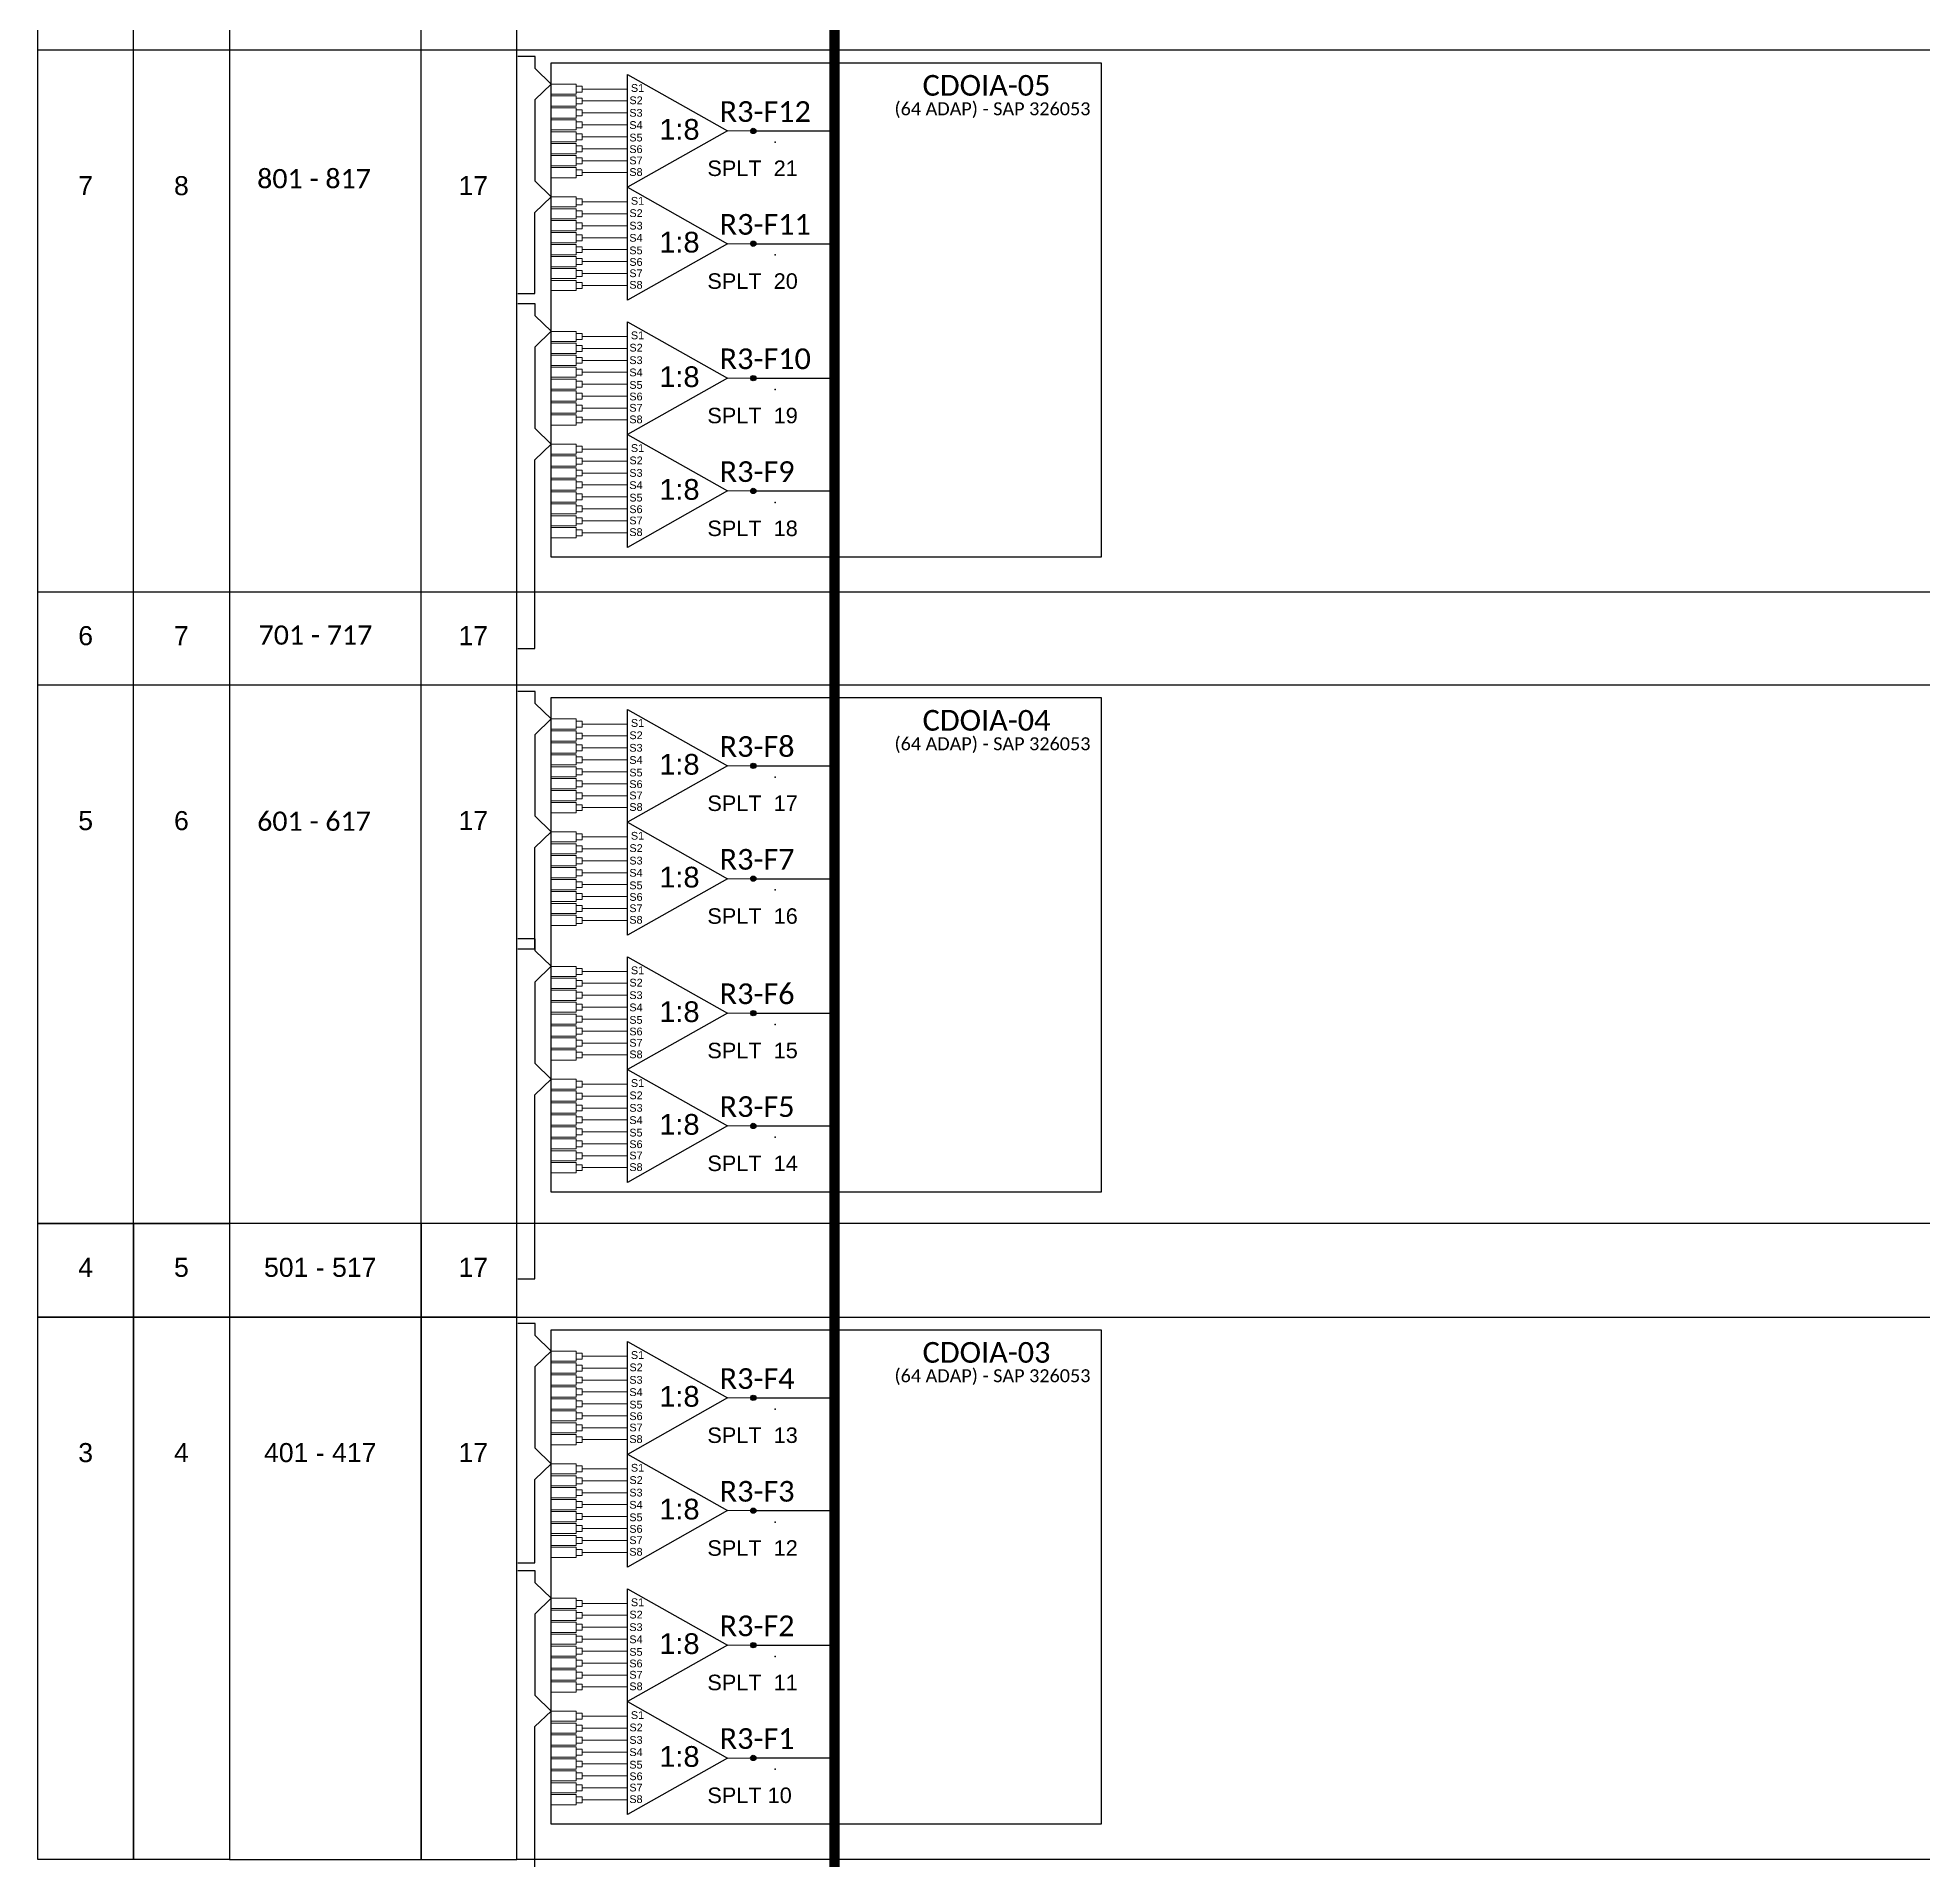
# Model space of a CAD drawing. Header units: metres. Extents: x -1286 to 424, y -500 to 94.
# Drawn here: x 56.6 to 238.7, y -290.3 to -114.3 of the extents above; entities that cross this region are included whole.
import ezdxf
from ezdxf.enums import TextEntityAlignment as Align

# ---------------------------------------------------------------- set-up
doc = ezdxf.new("R2010")
doc.units = ezdxf.units.M
doc.styles.add('ARIAL', font='arial.ttf')
doc.styles.add('WMF-Calibri0', font='calibri.ttf')

# ---------------------------------------------------------------- blocks, each defined once
blk = doc.blocks.new('SPLT_1-8_SC-APC_ESQ')
at = {"color": 3, "lineweight": 0}
for points in [[(2.41, -3.02), (0, -3.02)], [(2.41, -3.02), (2.41, -4)], [(2.99, -3.51), (7.37, -3.51)], [(2.41, -4), (0, -4)], [(2.41, -4.17), (0, -4.17)], [(2.41, -5.16), (0, -5.16)], [(2.41, -5.32), (0, -5.32)], [(2.41, -4.17), (2.41, -5.16)], [(2.41, -5.32), (2.41, -6.31)], [(7.37, -4.66), (2.99, -4.66)], [(2.41, -6.31), (0, -6.31)], [(2.41, -6.48), (0, -6.48)], [(2.41, -6.48), (2.41, -7.46)], [(7.37, -5.82), (2.99, -5.82)], [(7.37, -6.97), (2.99, -6.97)], [(2.41, -7.46), (0, -7.46)], [(2.41, -7.63), (0, -7.63)], [(2.41, -8.62), (0, -8.62)], [(2.41, -8.78), (0, -8.78)], [(2.41, -7.63), (2.41, -8.62)], [(2.41, -8.78), (2.41, -9.77)], [(7.37, -8.12), (2.99, -8.12)], [(2.41, -9.77), (0, -9.77)], [(2.41, -9.94), (0, -9.94)], [(2.41, -10.92), (0, -10.92)], [(2.41, -9.94), (2.41, -10.92)], [(7.37, -9.28), (2.99, -9.28)], [(7.37, -10.43), (2.99, -10.43)], [(2.41, -11.09), (0, -11.09)], [(2.41, -12.08), (0, -12.08)], [(2.41, -11.09), (2.41, -12.08)], [(7.37, -11.58), (2.99, -11.58)]]:
    blk.add_lwpolyline(points, dxfattribs=at)
for points in [[(2.99, -3.22), (2.41, -3.22), (2.41, -3.8), (2.99, -3.8)], [(2.99, -4.38), (2.41, -4.38), (2.41, -4.95), (2.99, -4.95)], [(2.99, -5.53), (2.41, -5.53), (2.41, -6.1), (2.99, -6.1)], [(2.99, -6.68), (2.41, -6.68), (2.41, -7.26), (2.99, -7.26)], [(2.99, -7.84), (2.41, -7.84), (2.41, -8.41), (2.99, -8.41)], [(2.99, -8.99), (2.41, -8.99), (2.41, -9.56), (2.99, -9.56)], [(2.99, -10.14), (2.41, -10.14), (2.41, -10.72), (2.99, -10.72)], [(2.99, -11.3), (2.41, -11.3), (2.41, -11.87), (2.99, -11.87)]]:
    blk.add_lwpolyline(points, close=True, dxfattribs=at)
at = {"color": 1}
blk.add_lwpolyline([(7.37, -2.1), (17.04, -7.55), (7.37, -13), (7.37, -2.1)], dxfattribs=at)
at = {"color": 1, "lineweight": 0}
blk.add_lwpolyline([(17.04, -7.55), (19.26, -7.55)], dxfattribs=at)
at = {"color": 1, "style": 'ARIAL'}
for s, height, p in [('S1', 0.75, (7.7, -3.78)), ('S3', 0.75, (7.55, -6.18)), ('S2', 0.75, (7.56, -4.97)), ('S4', 0.75, (7.55, -7.36)), ('1:8', 2, (10.45, -8.4)), ('S5', 0.75, (7.55, -8.57)), ('S6', 0.75, (7.55, -9.69)), ('S7', 0.75, (7.55, -10.78)), ('S8', 0.75, (7.55, -11.9))]:
    blk.add_text(s, height=height, dxfattribs=at).set_placement(p)

msp = doc.modelspace()

# ---------------------------------------------------------------- hatches: boundary and pattern name
h = msp.add_hatch(color=3)
h.dxf.hatch_style = 1
edge = h.paths.add_edge_path()
edge.add_arc((125.73, -123.28), 0.256, 0, 360)
h = msp.add_hatch(color=3)
h.dxf.hatch_style = 1
edge = h.paths.add_edge_path()
edge.add_arc((125.73, -134.18), 0.256, 0, 360)
h = msp.add_hatch(color=3)
h.dxf.hatch_style = 1
edge = h.paths.add_edge_path()
edge.add_arc((125.73, -147.17), 0.256, 0, 360)
h = msp.add_hatch(color=3)
h.dxf.hatch_style = 1
edge = h.paths.add_edge_path()
edge.add_arc((125.73, -158.07), 0.256, 0, 360)
h = msp.add_hatch(color=3)
h.dxf.hatch_style = 1
edge = h.paths.add_edge_path()
edge.add_arc((125.73, -184.63), 0.256, 0, 360)
h = msp.add_hatch(color=3)
h.dxf.hatch_style = 1
edge = h.paths.add_edge_path()
edge.add_arc((125.73, -195.53), 0.256, 0, 360)
h = msp.add_hatch(color=3)
h.dxf.hatch_style = 1
edge = h.paths.add_edge_path()
edge.add_arc((125.73, -208.52), 0.256, 0, 360)
h = msp.add_hatch(color=3)
h.dxf.hatch_style = 1
edge = h.paths.add_edge_path()
edge.add_arc((125.73, -219.42), 0.256, 0, 360)
h = msp.add_hatch(color=3)
h.dxf.hatch_style = 1
edge = h.paths.add_edge_path()
edge.add_arc((125.73, -245.69), 0.256, 0, 360)
h = msp.add_hatch(color=3)
h.dxf.hatch_style = 1
edge = h.paths.add_edge_path()
edge.add_arc((125.73, -256.59), 0.256, 0, 360)
h = msp.add_hatch(color=3)
h.dxf.hatch_style = 1
edge = h.paths.add_edge_path()
edge.add_arc((125.73, -269.59), 0.256, 0, 360)
h = msp.add_hatch(color=3)
h.dxf.hatch_style = 1
edge = h.paths.add_edge_path()
edge.add_arc((125.73, -280.48), 0.256, 0, 360)

# ---------------------------------------------------------------- linework, layer by layer
for points in [[(392.81, -228.86), (56.61, -228.86), (56.61, 11.37)], [(65.87, -228.86), (65.87, 11.37)], [(75.12, 11.37), (75.12, -228.86)], [(93.64, -228.86), (93.64, 11.37)], [(102.9, -228.86), (102.9, 11.37)], [(392.81, -115.47), (56.61, -115.47)], [(392.81, -167.86), (56.61, -167.86)], [(392.81, -176.82), (56.61, -176.82)]]:
    msp.add_lwpolyline(points)
at = {"color": 30, "const_width": 1}
msp.add_lwpolyline([(133.57, 3.56), (133.57, -296.31), (174.02, -296.31), (174.02, -317.96), (234.3, -317.96), (234.45, -379.57)], dxfattribs=at)
at = {"color": 3}
for points in [[(102.98, -139), (104.64, -139), (104.64, -131.16), (106.21, -129.65), (104.65, -128.14), (104.65, -120.26), (106.21, -118.75), (104.65, -117.24), (104.65, -116.1), (102.99, -116.1)], [(102.98, -173.3), (104.64, -173.3), (104.64, -155.05), (106.21, -153.54), (104.65, -152.03), (104.65, -144.15), (106.21, -142.64), (104.65, -141.14), (104.65, -139.99), (102.99, -139.99)], [(102.98, -202.32), (104.64, -202.32), (104.64, -192.51), (106.21, -191), (104.65, -189.49), (104.65, -181.61), (106.21, -180.1), (104.65, -178.59), (104.65, -177.45), (102.99, -177.45)], [(102.98, -234.2), (104.64, -234.2), (104.64, -216.4), (106.21, -214.89), (104.65, -213.38), (104.65, -205.5), (106.21, -203.99), (104.65, -202.49), (104.65, -201.34), (102.99, -201.34)], [(102.98, -261.63), (104.64, -261.63), (104.64, -253.57), (106.21, -252.06), (104.65, -250.55), (104.65, -242.67), (106.21, -241.17), (104.65, -239.66), (104.65, -238.51), (102.99, -238.51)], [(102.98, -295.15), (104.64, -295.15), (104.64, -277.46), (106.21, -275.95), (104.65, -274.45), (104.65, -266.56), (106.21, -265.06), (104.65, -263.55), (104.65, -262.4), (102.99, -262.4)]]:
    msp.add_lwpolyline(points, dxfattribs=at)
at = {"color": 1}
for points in [[(106.21, -140.59), (106.21, -116.69), (159.34, -116.69), (159.34, -140.59)], [(159.34, -140.59), (159.34, -164.48), (106.21, -164.48), (106.21, -140.59)], [(106.21, -201.94), (106.21, -178.04), (159.34, -178.04), (159.34, -201.94)], [(159.34, -201.94), (159.34, -225.83), (106.21, -225.83), (106.21, -201.94)], [(106.21, -263), (106.21, -239.11), (159.34, -239.11), (159.34, -263)], [(159.34, -263), (159.34, -286.89), (106.21, -286.89), (106.21, -263)]]:
    msp.add_lwpolyline(points, dxfattribs=at)
at = {"color": 30, "linetype": 'Continuous', "ltscale": 4}
for points in [[(125.73, -123.28), (133.57, -123.28)], [(125.73, -134.18), (133.57, -134.18)], [(125.73, -147.17), (133.57, -147.17)], [(125.73, -158.07), (133.57, -158.07)], [(125.73, -184.63), (133.57, -184.63)], [(125.73, -195.53), (133.57, -195.53)], [(125.73, -208.52), (133.57, -208.52)], [(125.73, -219.42), (133.57, -219.42)], [(125.73, -245.69), (133.57, -245.69)], [(125.73, -256.59), (133.57, -256.59)], [(125.73, -269.59), (133.57, -269.59)], [(125.73, -280.48), (133.57, -280.48)]]:
    msp.add_lwpolyline(points, dxfattribs=at)
for points in [[(56.61, -228.86), (65.87, -228.86), (65.87, -237.89), (56.61, -237.89)], [(65.87, -228.86), (75.12, -228.86), (75.12, -237.89), (65.87, -237.89)], [(93.64, -228.86), (75.12, -228.86), (75.12, -237.89), (93.64, -237.89)], [(102.9, -228.86), (93.64, -228.86), (93.64, -237.89), (102.9, -237.89)], [(56.61, -237.89), (65.87, -237.89), (65.87, -290.28), (56.61, -290.28)], [(65.87, -237.89), (75.12, -237.89), (75.12, -290.28), (65.87, -290.28)], [(93.64, -237.89), (75.12, -237.89), (75.12, -290.28), (93.64, -290.28)], [(102.9, -237.89), (93.64, -237.89), (93.64, -290.28), (102.9, -290.28)], [(102.9, -237.89), (365.03, -237.89), (365.03, -290.28), (102.9, -290.28)]]:
    msp.add_lwpolyline(points, close=True)
at = {"color": 3}
for centre in [(125.73, -123.28), (125.73, -134.18), (125.73, -147.17), (125.73, -158.07), (125.73, -184.63), (125.73, -195.53), (125.73, -208.52), (125.73, -219.42), (125.73, -245.69), (125.73, -256.59), (125.73, -269.59), (125.73, -280.48)]:
    msp.add_circle(centre, 0.256, dxfattribs=at)
for p in [(127.84, -124.38), (127.84, -135.27), (127.84, -148.27), (127.84, -159.17), (127.84, -185.73), (127.84, -196.62), (127.84, -209.62), (127.84, -220.52), (127.84, -246.79), (127.84, -257.69), (127.84, -270.68), (127.84, -281.58)]:
    msp.add_point(p)

# ---------------------------------------------------------------- block references
for p in [(106.21, -115.73), (106.21, -126.63), (106.21, -139.63), (106.21, -150.52), (106.21, -177.08), (106.21, -187.98), (106.21, -200.98), (106.21, -211.87), (106.21, -238.15), (106.21, -249.04), (106.21, -262.04), (106.21, -272.94)]:
    msp.add_blockref('SPLT_1-8_SC-APC_ESQ', p)

# ---------------------------------------------------------------- texts
at = {"color": 1, "style": 'WMF-Calibri0'}
for s, p in [('CDOIA-05', (142.09, -119.88)), ('CDOIA-04', (142.09, -181.23)), ('CDOIA-03', (142.09, -242.3))]:
    msp.add_text(s, height=2, dxfattribs=at).set_placement(p)
at = {"color": 30, "style": 'WMF-Calibri0'}
for s, p in [('R3-F12', (122.48, -122.41)), ('R3-F11', (122.48, -133.31)), ('R3-F10', (122.48, -146.3)), ('R3-F9', (122.48, -157.2)), ('R3-F8', (122.48, -183.76)), ('R3-F7', (122.48, -194.66)), ('R3-F6', (122.48, -207.65)), ('R3-F5', (122.48, -218.55)), ('R3-F4', (122.48, -244.83)), ('R3-F3', (122.48, -255.72)), ('R3-F2', (122.48, -268.72)), ('R3-F1', (122.48, -279.61))]:
    msp.add_text(s, height=2, dxfattribs=at).set_placement(p)
at = {"color": 1, "style": 'WMF-Calibri0'}
for p in [(148.84, -121.77), (148.84, -183.12), (148.84, -244.18)]:
    msp.add_text('(64 ADAP) - SAP 326053', height=1.25, dxfattribs=at).set_placement(p, align=Align.CENTER)
at = {"style": 'WMF-Calibri0'}
for s, p in [('801 - 817', (77.81, -128.82)), ('701 - 717', (77.95, -172.92)), ('601 - 617', (77.81, -190.9))]:
    msp.add_text(s, height=1.854, dxfattribs=at).set_placement(p)
at = {"color": 7, "style": 'ARIAL'}
for s, p in [('SPLT  21', (121.3, -127.64)), ('SPLT  20', (121.3, -138.54)), ('SPLT  19', (121.3, -151.53)), ('SPLT  18', (121.3, -162.43)), ('SPLT  17', (121.3, -188.99)), ('SPLT  16', (121.3, -199.89)), ('SPLT  15', (121.3, -212.88)), ('SPLT  14', (121.3, -223.78)), ('SPLT  13', (121.3, -250.05)), ('SPLT  12', (121.3, -260.95)), ('SPLT  11', (121.3, -273.94)), ('SPLT 10', (121.3, -284.84))]:
    msp.add_text(s, height=1.5, dxfattribs=at).set_placement(p)
for s, p in [('4', (61.24, -233.08)), ('5', (70.49, -233.08)), ('501 - 517', (83.9, -233.08)), ('3', (61.24, -250.98)), ('4', (70.49, -250.98)), ('401 - 417', (83.9, -250.98))]:
    msp.add_text(s, height=1.84, dxfattribs=at).set_placement(p, align=Align.MIDDLE_CENTER)
at = {"style": 'ARIAL', "flags": 12}
for tag, p in [('7', (61.24, -128.57)), ('8', (70.49, -128.57)), ('17', (98.69, -128.57)), ('6', (61.24, -172.05)), ('7', (70.49, -172.05)), ('17', (98.69, -172.05)), ('5', (61.24, -189.92)), ('6', (70.49, -189.92)), ('17', (98.69, -189.92)), ('17', (98.69, -233.08)), ('17', (98.69, -250.98))]:
    msp.add_attdef(tag, text='XX', height=1.84, dxfattribs=at).set_placement(p, align=Align.MIDDLE_CENTER)

doc.saveas('drawing.dxf')
